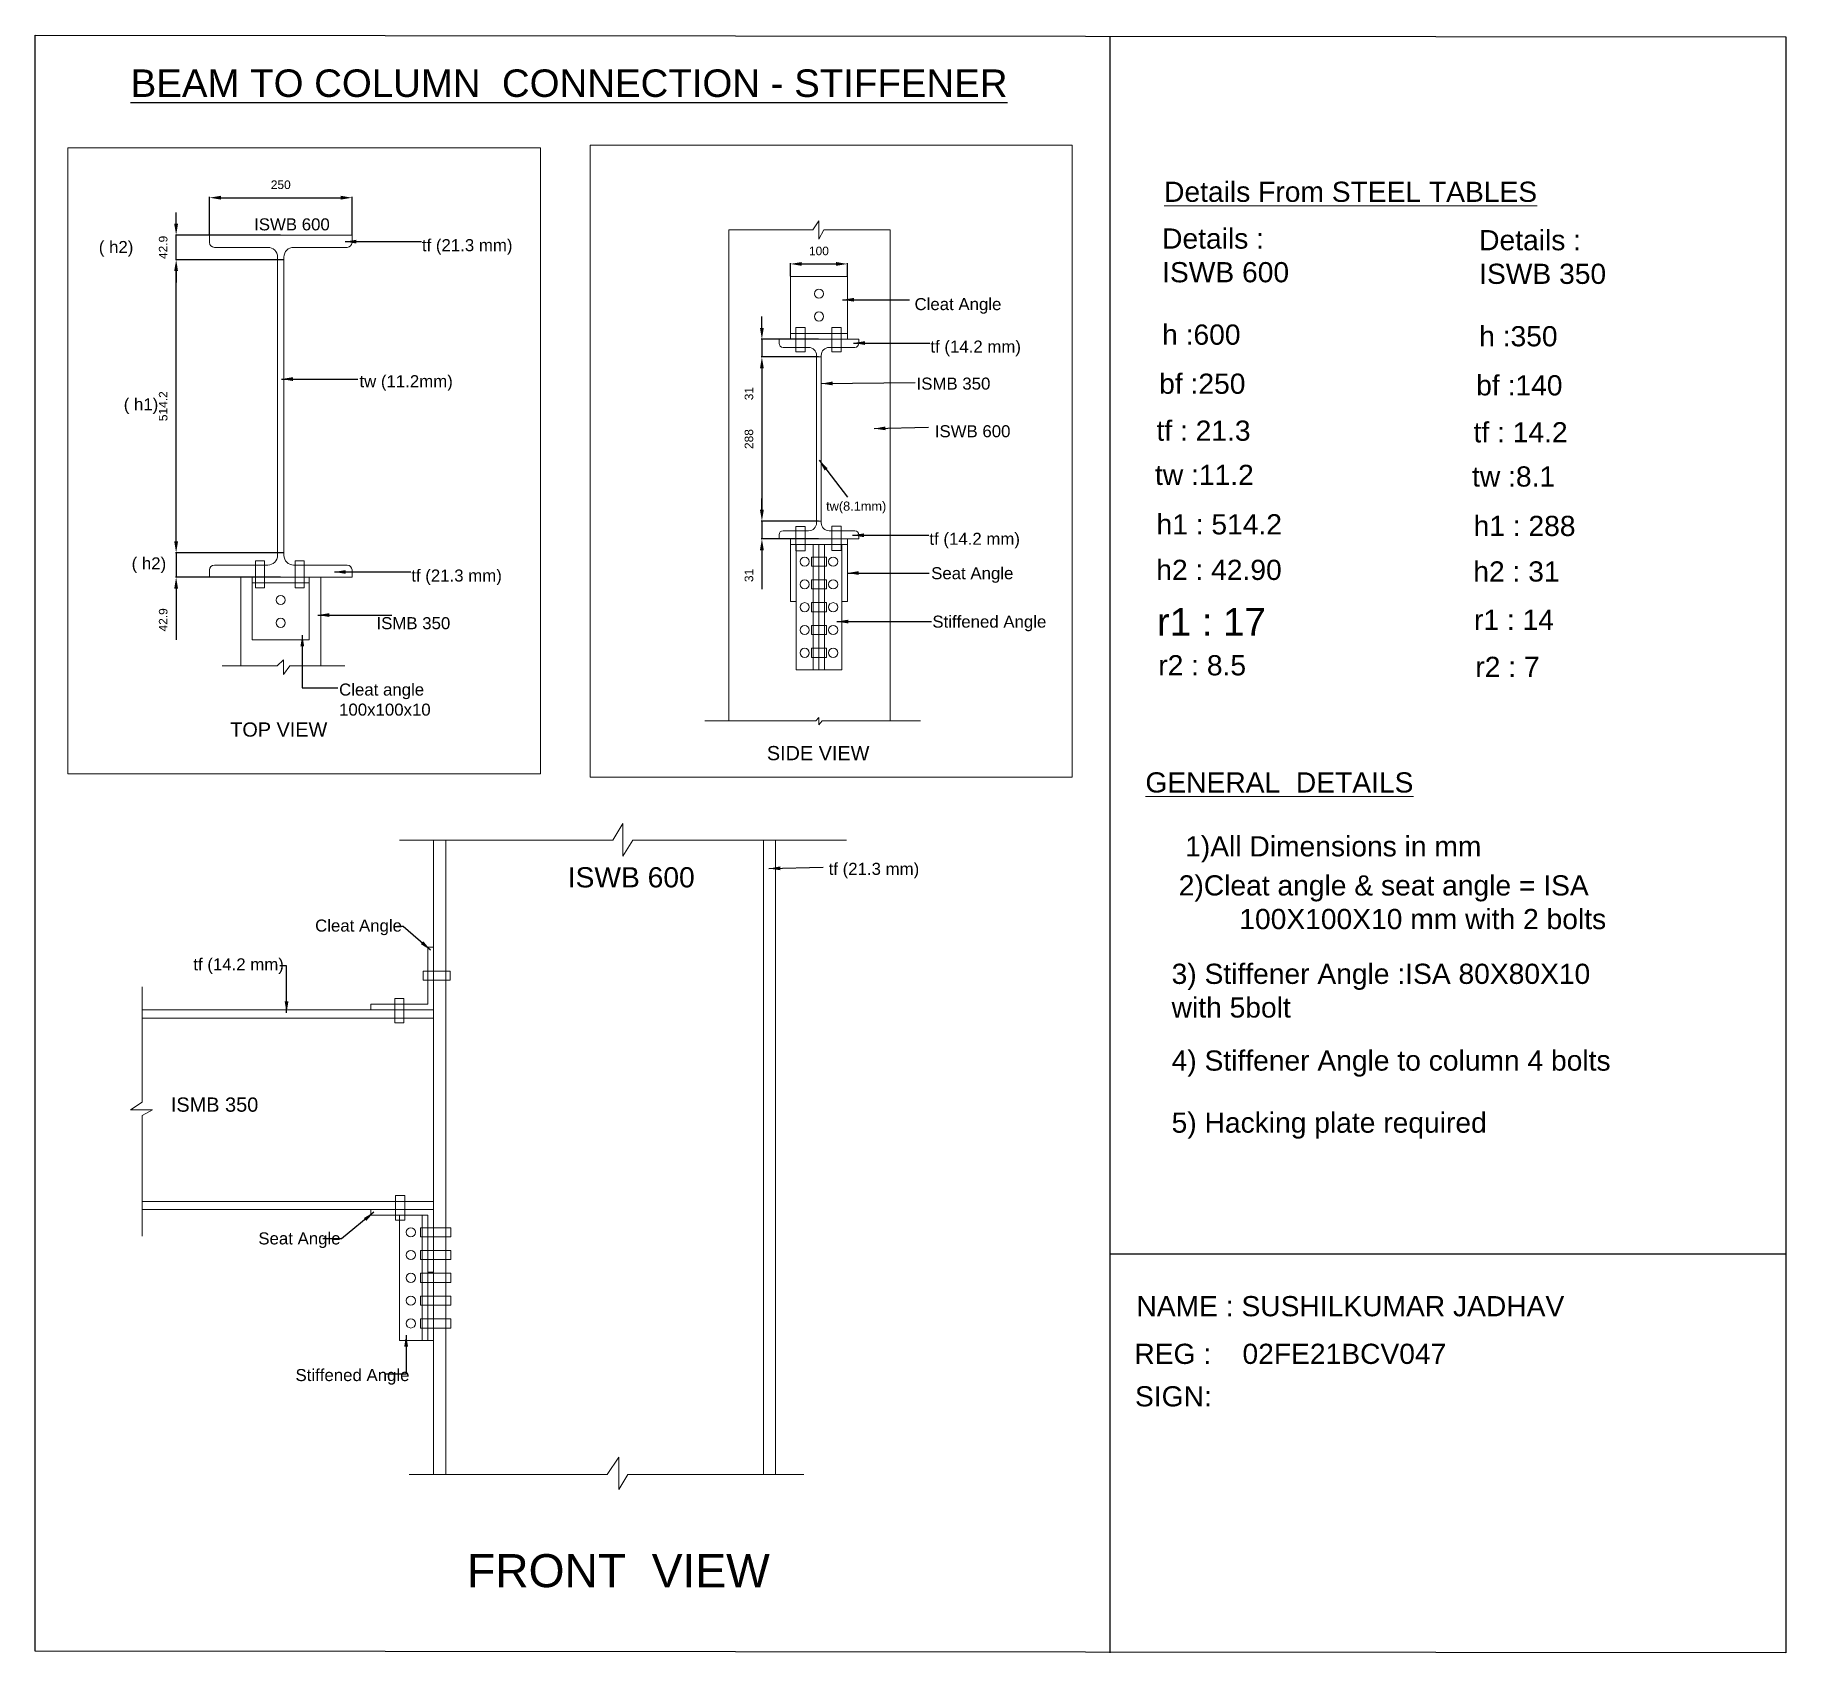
# Model space of a CAD drawing. Header units: millimetres. Extents: x 2498 to 5569, y 1093 to 3932.
import ezdxf

# ---------------------------------------------------------------- set-up
doc = ezdxf.new("R2010")
doc.units = ezdxf.units.MM
doc.styles.add('Annotative', font='arial.ttf')
doc.styles.get("Standard").update_dxf_attribs({"font": 'arial.ttf'})
doc.dimstyles.new('ISO-25', dxfattribs={"dimtxt": 2.5, "dimasz": 2.5, "dimexe": 1.25, "dimexo": 0.625, "dimtad": 1, "dimtxsty": 'Standard', "dimcen": 2.5, "dimadec": 0, "dimazin": 0, "dimtfac": 1, "dimtmove": 0, "dimatfit": 3, "dimfxl": 1, "dimarcsym": 0})

# ---------------------------------------------------------------- blocks, each defined once
blk = doc.blocks.new('*D9')
at = {"color": 0, "lineweight": -2, "transparency": 16777216}
for p, q in [((2933.8, 3537.6), (2744, 3537.6)), ((2745.3, 3043.4), (2745.3, 3517.6)), ((2933.8, 3023.4), (2744, 3023.4))]:
    blk.add_line(p, q, dxfattribs=at)
at = {"color": 0, "transparency": 16777216}
for points in [[(2741.9, 3517.6), (2748.6, 3517.6), (2745.3, 3537.6)], [(2741.9, 3043.4), (2748.6, 3043.4), (2745.3, 3023.4)]]:
    blk.add_solid(points, dxfattribs=at)
at = {"layer": 'Defpoints', "color": 0, "transparency": 16777216}
for p in [(2745.3, 3537.6), (2934.4, 3537.6), (2934.4, 3023.4)]:
    blk.add_point(p, dxfattribs=at)
at = {"color": 0, "lineweight": 0, "transparency": 16777216, "insert": (2722.6, 3280.5), "char_height": 15, "attachment_point": 5, "rotation": 90}
blk.add_mtext('514.2', dxfattribs=at)
blk = doc.blocks.new('*D10')
at = {"color": 0, "lineweight": -2, "transparency": 16777216}
for p, q in [((2745.3, 3043.4), (2745.3, 3063.4)), ((2928.2, 3023.4), (2744, 3023.4)), ((2745.3, 3023.4), (2745.3, 2980.5)), ((2928.2, 2980.5), (2744, 2980.5)), ((2745.3, 2960.5), (2745.3, 2870.9))]:
    blk.add_line(p, q, dxfattribs=at)
at = {"color": 0, "transparency": 16777216}
for points in [[(2741.9, 3043.4), (2748.6, 3043.4), (2745.3, 3023.4)], [(2741.9, 2960.5), (2748.6, 2960.5), (2745.3, 2980.5)]]:
    blk.add_solid(points, dxfattribs=at)
at = {"layer": 'Defpoints', "color": 0, "transparency": 16777216}
for p in [(2928.8, 3023.4), (2745.3, 2980.5), (2928.8, 2980.5)]:
    blk.add_point(p, dxfattribs=at)
at = {"color": 0, "lineweight": 0, "transparency": 16777216, "insert": (2722.6, 2905.7), "char_height": 15, "attachment_point": 5, "rotation": 90}
blk.add_mtext('42.9', dxfattribs=at)
blk = doc.blocks.new('*D11')
at = {"color": 0, "lineweight": -2, "transparency": 16777216}
for p, q in [((2745.3, 3600.5), (2745.3, 3620.5)), ((2928.2, 3580.5), (2744, 3580.5)), ((2745.3, 3537.6), (2745.3, 3580.5)), ((2928.2, 3537.6), (2744, 3537.6)), ((2745.3, 3517.6), (2745.3, 3497.6))]:
    blk.add_line(p, q, dxfattribs=at)
at = {"color": 0, "transparency": 16777216}
for points in [[(2741.9, 3600.5), (2748.6, 3600.5), (2745.3, 3580.5)], [(2741.9, 3517.6), (2748.6, 3517.6), (2745.3, 3537.6)]]:
    blk.add_solid(points, dxfattribs=at)
at = {"layer": 'Defpoints', "color": 0, "transparency": 16777216}
for p in [(2745.3, 3580.5), (2928.8, 3580.5), (2928.8, 3537.6)]:
    blk.add_point(p, dxfattribs=at)
at = {"color": 0, "lineweight": 0, "transparency": 16777216, "insert": (2722.6, 3559.1), "char_height": 15, "attachment_point": 5, "rotation": 90}
blk.add_mtext('42.9', dxfattribs=at)
blk = doc.blocks.new('*D12')
at = {"color": 0, "lineweight": -2, "transparency": 16777216}
for p, q in [((2803.8, 3581.2), (2803.8, 3647.6)), ((2823.8, 3646.3), (3033.8, 3646.3)), ((3053.8, 3581.2), (3053.8, 3647.6))]:
    blk.add_line(p, q, dxfattribs=at)
at = {"color": 0, "transparency": 16777216}
for points in [[(2823.8, 3649.7), (2823.8, 3643), (2803.8, 3646.3)], [(3033.8, 3649.7), (3033.8, 3643), (3053.8, 3646.3)]]:
    blk.add_solid(points, dxfattribs=at)
at = {"layer": 'Defpoints', "color": 0, "transparency": 16777216}
for p in [(3053.8, 3646.3), (2803.8, 3580.5), (3053.8, 3580.5)]:
    blk.add_point(p, dxfattribs=at)
at = {"color": 0, "lineweight": 0, "transparency": 16777216, "insert": (2928.8, 3669), "char_height": 15, "attachment_point": 5}
blk.add_mtext('250', dxfattribs=at)
blk = doc.blocks.new('*D16')
at = {"color": 0, "lineweight": -2, "transparency": 16777216}
for p, q in [((3822.8, 3508.5), (3822.8, 3531.4)), ((3842.8, 3530.1), (3902.8, 3530.1)), ((3922.8, 3508.5), (3922.8, 3531.4))]:
    blk.add_line(p, q, dxfattribs=at)
at = {"color": 0, "transparency": 16777216}
for points in [[(3842.8, 3533.5), (3842.8, 3526.8), (3822.8, 3530.1)], [(3902.8, 3533.5), (3902.8, 3526.8), (3922.8, 3530.1)]]:
    blk.add_solid(points, dxfattribs=at)
at = {"layer": 'Defpoints', "color": 0, "transparency": 16777216}
for p in [(3822.8, 3507.9), (3922.8, 3530.1), (3922.8, 3507.9)]:
    blk.add_point(p, dxfattribs=at)
at = {"color": 0, "lineweight": 0, "transparency": 16777216, "insert": (3872.8, 3552.8), "char_height": 15, "attachment_point": 5}
blk.add_mtext('100', dxfattribs=at)
blk = doc.blocks.new('*D13')
at = {"color": 0, "lineweight": -2, "transparency": 16777216}
for p, q in [((3772.8, 3417.9), (3772.8, 3437.9)), ((3872.2, 3397.9), (3771.5, 3397.9)), ((3772.8, 3397.9), (3772.8, 3366.9)), ((3872.2, 3366.9), (3771.5, 3366.9)), ((3772.8, 3346.9), (3772.8, 3278.3))]:
    blk.add_line(p, q, dxfattribs=at)
at = {"color": 0, "transparency": 16777216}
for points in [[(3769.4, 3417.9), (3776.1, 3417.9), (3772.8, 3397.9)], [(3769.4, 3346.9), (3776.1, 3346.9), (3772.8, 3366.9)]]:
    blk.add_solid(points, dxfattribs=at)
at = {"layer": 'Defpoints', "color": 0, "transparency": 16777216}
for p in [(3872.8, 3397.9), (3772.8, 3366.9), (3872.8, 3366.9)]:
    blk.add_point(p, dxfattribs=at)
at = {"color": 0, "lineweight": 0, "transparency": 16777216, "insert": (3750.1, 3302.6), "char_height": 15, "attachment_point": 5, "rotation": 90}
blk.add_mtext('31', dxfattribs=at)
blk = doc.blocks.new('*D14')
at = {"color": 0, "lineweight": -2, "transparency": 16777216}
for p, q in [((3872.2, 3366.9), (3771.5, 3366.9)), ((3772.8, 3346.9), (3772.8, 3098.9)), ((3872.2, 3078.9), (3771.5, 3078.9))]:
    blk.add_line(p, q, dxfattribs=at)
at = {"color": 0, "transparency": 16777216}
for points in [[(3769.4, 3346.9), (3776.1, 3346.9), (3772.8, 3366.9)], [(3769.4, 3098.9), (3776.1, 3098.9), (3772.8, 3078.9)]]:
    blk.add_solid(points, dxfattribs=at)
at = {"layer": 'Defpoints', "color": 0, "transparency": 16777216}
for p in [(3872.8, 3366.9), (3772.8, 3078.9), (3872.8, 3078.9)]:
    blk.add_point(p, dxfattribs=at)
at = {"color": 0, "lineweight": 0, "transparency": 16777216, "insert": (3750.1, 3222.9), "char_height": 15, "attachment_point": 5, "rotation": 90}
blk.add_mtext('288', dxfattribs=at)
blk = doc.blocks.new('*D15')
at = {"color": 0, "lineweight": -2, "transparency": 16777216}
for p, q in [((3772.8, 3098.9), (3772.8, 3118.9)), ((3872.2, 3078.9), (3771.5, 3078.9)), ((3772.8, 3078.9), (3772.8, 3047.9)), ((3872.2, 3047.9), (3771.5, 3047.9)), ((3772.8, 3027.9), (3772.8, 2959.3))]:
    blk.add_line(p, q, dxfattribs=at)
at = {"color": 0, "transparency": 16777216}
for points in [[(3769.4, 3098.9), (3776.1, 3098.9), (3772.8, 3078.9)], [(3769.4, 3027.9), (3776.1, 3027.9), (3772.8, 3047.9)]]:
    blk.add_solid(points, dxfattribs=at)
at = {"layer": 'Defpoints', "color": 0, "transparency": 16777216}
for p in [(3872.8, 3078.9), (3772.8, 3047.9), (3872.8, 3047.9)]:
    blk.add_point(p, dxfattribs=at)
at = {"color": 0, "lineweight": 0, "transparency": 16777216, "insert": (3750.1, 2983.6), "char_height": 15, "attachment_point": 5, "rotation": 90}
blk.add_mtext('31', dxfattribs=at)

msp = doc.modelspace()

# ---------------------------------------------------------------- linework, layer by layer
for p, q in [((4382.841, 3929.917), (4382.908, 1093.2)), ((4382.891, 1793.304), (5569.159, 1793.304))]:
    msp.add_line(p, q)
at = {"lineweight": 0}
for p, q in [((3872.812, 3605.488), (3862.244, 3590.187)), ((3872.812, 3590.187), (3872.812, 3605.488)), ((3872.812, 3605.488), (3872.812, 3573.5)), ((2803.797, 3580.545), (3053.797, 3580.545)), ((2803.797, 3580.545), (2803.797, 3567.745)), ((3053.797, 3580.545), (3053.797, 3567.745)), ((3714.765, 3590.187), (3862.244, 3590.187)), ((3714.765, 3590.187), (3714.765, 2832.171)), ((3872.812, 3573.5), (3881.187, 3590.187)), ((3881.187, 3590.187), (3997.812, 3590.187)), ((3997.812, 3590.187), (3997.812, 2848.614)), ((2906.197, 3559.245), (2812.297, 3559.245)), ((2923.197, 3542.245), (2923.197, 3018.845)), ((2923.197, 3537.645), (2934.397, 3537.645)), ((2934.397, 3542.245), (2934.397, 3018.845)), ((2951.397, 3559.245), (3045.297, 3559.245)), ((3922.812, 3507.871), (3822.812, 3507.871)), ((3822.812, 3507.871), (3822.812, 3479.187)), ((3922.812, 3407.871), (3922.812, 3507.871)), ((3822.812, 3397.871), (3822.812, 3479.187)), ((3922.812, 3397.871), (3922.812, 3479.187)), ((3832.485, 3376.153), (3832.485, 3418.855)), ((3832.485, 3418.855), (3848.485, 3418.855)), ((3848.485, 3418.855), (3848.485, 3376.153)), ((3895.599, 3375.873), (3895.599, 3418.575)), ((3895.599, 3418.575), (3911.599, 3418.575)), ((3911.599, 3418.575), (3911.599, 3375.873)), ((3802.812, 3397.871), (3942.812, 3397.871)), ((3802.812, 3397.871), (3942.812, 3397.871)), ((3802.812, 3397.871), (3802.812, 3390.671)), ((3809.812, 3383.671), (3854.762, 3383.671)), ((3822.812, 3407.871), (3922.812, 3407.871)), ((3890.862, 3383.671), (3935.812, 3383.671)), ((3942.812, 3397.871), (3942.812, 3390.671)), ((3848.485, 3376.153), (3832.485, 3376.153)), ((3868.762, 3369.671), (3868.762, 3076.071)), ((3868.762, 3366.871), (3876.862, 3366.871)), ((3876.862, 3369.671), (3876.862, 3076.071)), ((3911.599, 3375.873), (3895.599, 3375.873)), ((3868.762, 3078.871), (3876.862, 3078.871)), ((3868.762, 3078.871), (3876.862, 3078.871)), ((3802.812, 3047.871), (3802.812, 3055.071)), ((3802.812, 3047.871), (3802.812, 3055.071)), ((3802.812, 3047.871), (3942.812, 3047.871)), ((3802.812, 3047.871), (3942.812, 3047.871)), ((3802.812, 3047.871), (3942.812, 3047.871)), ((3809.812, 3062.071), (3854.762, 3062.071)), ((3809.812, 3062.071), (3854.762, 3062.071)), ((3822.812, 3047.871), (3822.812, 2966.554)), ((3832.485, 3069.588), (3832.485, 3026.886)), ((3848.485, 3069.588), (3832.485, 3069.588)), ((3848.485, 3026.886), (3848.485, 3069.588)), ((3872.812, 3047.871), (3942.812, 3047.871)), ((3890.862, 3062.071), (3935.812, 3062.071)), ((3890.862, 3062.071), (3935.812, 3062.071)), ((3895.599, 3069.868), (3895.599, 3027.166)), ((3911.599, 3069.868), (3895.599, 3069.868)), ((3911.599, 3027.166), (3911.599, 3069.868)), ((3922.812, 3047.871), (3922.812, 2966.554)), ((3942.812, 3055.071), (3942.812, 3047.871)), ((3942.812, 3047.871), (3942.812, 3055.071)), ((2934.397, 3023.445), (2923.197, 3023.445)), ((3822.812, 3037.871), (3922.812, 3037.871)), ((3862.812, 3037.871), (3822.812, 3037.871)), ((3822.812, 3037.871), (3822.812, 2937.871)), ((3832.485, 3026.886), (3848.485, 3026.886)), ((3832.812, 3037.871), (3862.812, 3037.871)), ((3832.812, 3037.871), (3832.812, 2937.871)), ((3832.812, 3037.871), (3872.812, 3037.871)), ((3862.812, 3015.871), (3859.79, 3015.871)), ((3859.79, 3015.871), (3859.79, 2999.871)), ((3862.812, 3037.871), (3862.812, 2937.871)), ((3862.812, 3015.871), (3882.812, 3015.871)), ((3872.812, 3037.871), (3872.812, 2817.871)), ((3882.812, 3037.871), (3912.812, 3037.871)), ((3882.812, 3037.871), (3882.812, 2817.871)), ((3885.833, 3015.871), (3882.812, 3015.871)), ((3885.833, 3015.871), (3885.833, 2999.871)), ((3895.599, 3027.166), (3911.599, 3027.166)), ((3912.812, 3037.871), (3912.812, 2817.871)), ((3922.812, 3037.871), (3922.812, 2937.871)), ((3922.812, 3037.871), (3922.812, 2937.871)), ((2803.797, 2980.545), (2803.797, 2993.345)), ((2803.797, 2980.545), (3053.797, 2980.545)), ((2812.297, 3001.845), (2906.197, 3001.845)), ((2858.797, 2980.545), (2858.797, 2825.184)), ((2878.797, 2980.545), (2878.797, 2870.545)), ((2884.205, 2962.094), (2884.205, 3009.523)), ((2884.205, 3009.523), (2900.205, 3009.523)), ((2900.205, 3009.523), (2900.205, 2962.094)), ((2951.397, 3001.845), (3045.297, 3001.845)), ((2953.977, 2962.094), (2953.977, 3009.523)), ((2953.977, 3009.523), (2969.977, 3009.523)), ((2969.977, 3009.523), (2969.977, 2962.094)), ((2978.797, 2980.545), (2978.797, 2870.545)), ((2998.797, 2980.545), (2998.797, 2825.184)), ((3053.797, 2980.545), (3053.797, 2993.345)), ((3859.79, 2999.871), (3862.812, 2999.871)), ((3862.812, 2999.871), (3882.812, 2999.871)), ((3885.833, 2999.871), (3882.812, 2999.871)), ((2878.797, 2970.545), (2968.797, 2970.545)), ((2900.205, 2962.094), (2884.205, 2962.094)), ((2928.797, 2970.545), (2978.797, 2970.545)), ((2969.977, 2962.094), (2953.977, 2962.094)), ((3822.812, 2937.871), (3822.812, 2966.554)), ((3862.812, 2975.871), (3859.79, 2975.871)), ((3859.79, 2975.871), (3859.79, 2959.871)), ((3859.79, 2959.871), (3862.812, 2959.871)), ((3862.812, 2975.871), (3882.812, 2975.871)), ((3862.812, 2959.871), (3882.812, 2959.871)), ((3885.833, 2975.871), (3882.812, 2975.871)), ((3885.833, 2959.871), (3882.812, 2959.871)), ((3885.833, 2975.871), (3885.833, 2959.871)), ((3832.812, 2937.871), (3822.812, 2937.871)), ((3822.812, 2937.871), (3832.812, 2937.871)), ((3832.812, 2937.871), (3832.812, 2817.871)), ((3862.812, 2935.871), (3859.79, 2935.871)), ((3859.79, 2935.871), (3859.79, 2919.871)), ((3859.79, 2919.871), (3862.812, 2919.871)), ((3862.812, 2937.871), (3862.812, 2817.871)), ((3862.812, 2935.871), (3882.812, 2935.871)), ((3862.812, 2919.871), (3882.812, 2919.871)), ((3885.833, 2935.871), (3882.812, 2935.871)), ((3885.833, 2919.871), (3882.812, 2919.871)), ((3885.833, 2935.871), (3885.833, 2919.871)), ((3922.812, 2937.871), (3912.812, 2937.871)), ((3912.812, 2937.871), (3917.812, 2937.871)), ((3862.812, 2895.871), (3859.79, 2895.871)), ((3859.79, 2895.871), (3859.79, 2879.871)), ((3862.812, 2895.871), (3882.812, 2895.871)), ((3885.833, 2895.871), (3882.812, 2895.871)), ((3885.833, 2895.871), (3885.833, 2879.871)), ((2878.797, 2870.545), (2978.797, 2870.545)), ((3859.79, 2879.871), (3862.812, 2879.871)), ((3862.812, 2879.871), (3882.812, 2879.871)), ((3885.833, 2879.871), (3882.812, 2879.871)), ((2933.563, 2835.839), (2922.478, 2825.184)), ((2933.563, 2825.184), (2933.563, 2835.839)), ((2933.563, 2835.839), (2933.563, 2810.092)), ((3714.765, 2832.171), (3714.765, 2728.578)), ((3862.812, 2855.871), (3859.79, 2855.871)), ((3859.79, 2855.871), (3859.79, 2839.871)), ((3859.79, 2839.871), (3862.812, 2839.871)), ((3862.812, 2855.871), (3882.812, 2855.871)), ((3862.812, 2839.871), (3882.812, 2839.871)), ((3885.833, 2855.871), (3882.812, 2855.871)), ((3885.833, 2839.871), (3882.812, 2839.871)), ((3885.833, 2855.871), (3885.833, 2839.871)), ((3997.812, 2848.614), (3997.812, 2728.578)), ((2825.797, 2825.184), (2922.478, 2825.184)), ((2933.563, 2810.092), (2944.746, 2825.184)), ((2944.746, 2825.184), (3041.328, 2825.184)), ((3912.812, 2817.871), (3832.812, 2817.871)), ((3872.812, 2734.528), (3867.633, 2728.578)), ((3872.812, 2728.578), (3872.812, 2734.528)), ((3872.812, 2734.528), (3872.812, 2721.323)), ((3747.812, 2728.578), (3672.477, 2728.578)), ((3867.633, 2728.578), (3747.812, 2728.578)), ((3872.812, 2721.323), (3878.376, 2728.578)), ((3997.812, 2728.578), (3878.376, 2728.578)), ((3997.812, 2728.578), (4051.189, 2728.578)), ((3136.845, 2519.228), (3511.406, 2519.228)), ((3196.917, 2519.228), (3196.917, 1713.899)), ((3218.217, 2519.228), (3218.217, 1713.899)), ((3528.926, 2548.678), (3511.406, 2519.228)), ((3528.926, 2519.228), (3528.926, 2548.678)), ((3528.926, 2548.678), (3528.926, 2491.199)), ((3528.926, 2491.199), (3546.374, 2519.228)), ((3546.374, 2519.228), (3921.006, 2519.228)), ((3775.617, 2519.228), (3775.617, 1713.899)), ((3796.917, 2519.228), (3796.917, 1713.899)), ((3186.917, 2231.345), (3186.917, 2331.345)), ((3186.917, 2331.345), (3196.917, 2331.345)), ((3178.48, 2289.345), (3226.147, 2289.345)), ((3178.48, 2273.345), (3178.48, 2289.345)), ((3226.147, 2273.345), (3178.48, 2273.345)), ((3219.339, 2289.345), (3186.917, 2289.345)), ((3219.339, 2273.345), (3186.917, 2273.345)), ((3226.147, 2289.345), (3226.147, 2273.345)), ((2685.681, 2262.026), (2685.681, 2059.704)), ((3196.917, 2221.345), (2685.681, 2221.345)), ((3086.917, 2221.345), (3086.917, 2231.345)), ((3086.917, 2231.345), (3186.917, 2231.345)), ((3196.917, 2221.345), (3086.917, 2221.345)), ((3128.917, 2198.922), (3128.917, 2241.624)), ((3128.917, 2241.624), (3144.917, 2241.624)), ((3128.917, 2231.345), (3128.917, 2198.922)), ((3144.917, 2241.624), (3144.917, 2198.922)), ((3144.917, 2231.345), (3144.917, 2198.922)), ((3196.917, 2207.145), (2685.681, 2207.145)), ((3144.917, 2198.922), (3128.917, 2198.922)), ((2665.449, 2046.345), (2685.681, 2059.704)), ((2703.832, 2046.345), (2665.449, 2046.345)), ((2685.681, 2046.345), (2703.832, 2046.345)), ((2703.832, 2046.345), (2685.681, 2036.098)), ((2685.681, 2036.098), (2685.681, 1824.479)), ((3196.917, 1885.545), (2685.681, 1885.545)), ((3130.188, 1852.823), (3130.188, 1895.525)), ((3130.188, 1895.525), (3146.188, 1895.525)), ((3130.188, 1885.245), (3130.188, 1852.823)), ((3146.188, 1895.525), (3146.188, 1852.823)), ((3146.188, 1885.245), (3146.188, 1852.823)), ((3196.917, 1871.345), (2685.681, 1871.345)), ((3086.917, 1861.345), (3086.917, 1871.345)), ((3186.917, 1861.345), (3086.917, 1861.345)), ((3146.188, 1852.823), (3130.188, 1852.823)), ((3136.917, 1861.345), (3136.917, 1641.345)), ((3176.917, 1861.345), (3176.917, 1641.345)), ((3176.917, 1861.345), (3176.917, 1761.345)), ((3186.917, 1761.345), (3186.917, 1861.345)), ((3186.917, 1861.345), (3186.917, 1641.345)), ((3186.917, 1861.345), (3186.917, 1641.345)), ((3196.917, 1871.345), (3196.917, 1771.345)), ((3176.917, 1839.345), (3173.896, 1839.345)), ((3173.896, 1839.345), (3173.896, 1823.345)), ((3173.896, 1823.345), (3176.917, 1823.345)), ((3176.917, 1839.345), (3226.953, 1839.345)), ((3226.953, 1823.345), (3176.917, 1823.345)), ((3226.953, 1839.345), (3226.953, 1823.345)), ((3176.917, 1799.345), (3173.896, 1799.345)), ((3173.896, 1799.345), (3173.896, 1783.345)), ((3176.917, 1799.345), (3173.896, 1799.345)), ((3173.896, 1799.345), (3173.896, 1783.345)), ((3173.896, 1783.345), (3176.917, 1783.345)), ((3173.896, 1783.345), (3176.917, 1783.345)), ((3176.917, 1799.345), (3226.953, 1799.345)), ((3226.953, 1783.345), (3176.917, 1783.345)), ((3226.953, 1799.345), (3226.953, 1783.345)), ((3176.917, 1759.345), (3173.896, 1759.345)), ((3173.896, 1759.345), (3173.896, 1743.345)), ((3176.917, 1759.345), (3173.896, 1759.345)), ((3173.896, 1759.345), (3173.896, 1743.345)), ((3176.917, 1761.345), (3176.917, 1641.345)), ((3176.917, 1759.345), (3226.953, 1759.345)), ((3196.917, 1761.345), (3186.917, 1761.345)), ((3196.917, 1771.345), (3196.917, 1761.345)), ((3226.953, 1759.345), (3226.953, 1743.345)), ((3173.896, 1743.345), (3176.917, 1743.345)), ((3173.896, 1743.345), (3176.917, 1743.345)), ((3226.953, 1743.345), (3176.917, 1743.345)), ((3176.917, 1719.345), (3173.896, 1719.345)), ((3173.896, 1719.345), (3173.896, 1703.345)), ((3176.917, 1719.345), (3173.896, 1719.345)), ((3173.896, 1719.345), (3173.896, 1703.345)), ((3173.896, 1703.345), (3176.917, 1703.345)), ((3173.896, 1703.345), (3176.917, 1703.345)), ((3176.917, 1719.345), (3226.953, 1719.345)), ((3226.953, 1703.345), (3176.917, 1703.345)), ((3196.917, 1713.899), (3196.917, 1406.426)), ((3218.217, 1713.899), (3218.217, 1406.426)), ((3226.953, 1719.345), (3226.953, 1703.345)), ((3775.617, 1713.899), (3775.617, 1406.426)), ((3796.917, 1713.899), (3796.917, 1406.426)), ((3176.917, 1679.345), (3173.896, 1679.345)), ((3173.896, 1679.345), (3173.896, 1663.345)), ((3176.917, 1679.345), (3173.896, 1679.345)), ((3173.896, 1679.345), (3173.896, 1663.345)), ((3173.896, 1663.345), (3176.917, 1663.345)), ((3173.896, 1663.345), (3176.917, 1663.345)), ((3176.917, 1679.345), (3226.953, 1679.345)), ((3226.953, 1663.345), (3176.917, 1663.345)), ((3226.953, 1679.345), (3226.953, 1663.345)), ((3136.917, 1641.345), (3196.917, 1641.345)), ((3136.917, 1641.345), (3176.917, 1641.345)), ((3186.917, 1641.345), (3196.917, 1641.345)), ((3521.904, 1436.714), (3501.137, 1406.426)), ((3521.904, 1406.426), (3521.904, 1436.714)), ((3521.904, 1436.714), (3521.904, 1379.91)), ((3153.749, 1406.426), (3501.137, 1406.426)), ((3521.904, 1379.91), (3537.522, 1406.426)), ((3537.522, 1406.426), (3846.424, 1406.426))]:
    msp.add_line(p, q, dxfattribs=at)
msp.add_lwpolyline([(2497.731, 3931.749), (5569.159, 3928.764), (5569.159, 1093.2), (2497.731, 1096.185)], close=True)
for points in [[(2555.291, 3734.06), (3384.467, 3734.06), (3384.467, 2635.395), (2555.291, 2635.395)], [(3471.74, 3738.287), (4316.858, 3738.287), (4316.858, 2629.514), (3471.74, 2629.514)]]:
    msp.add_lwpolyline(points, close=True, dxfattribs=at)
for centre in [(3872.812, 3477.871), (3872.812, 3437.871), (3847.812, 3007.871), (3897.812, 3007.871), (3847.812, 2967.871), (3897.812, 2967.871), (2928.797, 2940.545), (3847.812, 2927.871), (3897.812, 2927.871), (2928.797, 2900.545), (3847.812, 2887.871), (3897.812, 2887.871), (3847.812, 2847.871), (3897.812, 2847.871), (3156.917, 1831.345), (3156.917, 1791.345), (3156.917, 1751.345), (3156.917, 1711.345), (3156.917, 1671.345)]:
    msp.add_circle(centre, 8, dxfattribs=at)
for centre, radius, start, end in [((2812.297, 3567.745), 8.5, 180, 270), ((3045.297, 3567.745), 8.5, 270, 0), ((2906.197, 3542.245), 17, 0, 90), ((2951.397, 3542.245), 17, 90, 180), ((3809.812, 3390.671), 7, 180, 270), ((3854.762, 3369.671), 14, 0, 90), ((3890.862, 3369.671), 14, 90, 180), ((3935.812, 3390.671), 7, 270, 0), ((3854.762, 3076.071), 14, 270, 0), ((3854.762, 3076.071), 14, 270, 0), ((3890.862, 3076.071), 14, 180, 270), ((3890.862, 3076.071), 14, 180, 270), ((3809.812, 3055.071), 7, 90, 180), ((3809.812, 3055.071), 7, 90, 180), ((3935.812, 3055.071), 7, 0, 90), ((3935.812, 3055.071), 7, 0, 90), ((2906.197, 3018.845), 17, 270, 0), ((2951.397, 3018.845), 17, 180, 270), ((2812.297, 2993.345), 8.5, 90, 180), ((3045.297, 2993.345), 8.5, 0, 90)]:
    msp.add_arc(centre, radius, start, end, dxfattribs=at)

# ---------------------------------------------------------------- texts
at = {"attachment_point": 1, "style": 'Annotative'}
for s, width, gutter_width, insert, char_height in [('\\pxt7;{\\LBEAM TO COLUMN  CONNECTION - STIFFENER}', 3305.3457, 1, (2665.508, 3871.35), 48.22501), ('r1 : 17', 2298.17258, 18.773, (4465.772, 2926.42), 48.225), ('FRONT  VIEW', 2763.77735, 22.576, (3255.533, 1266.663), 57.99529)]:
    msp.add_mtext_dynamic_manual_height_columns(s, width=width, gutter_width=gutter_width, heights=[0], dxfattribs=dict(at, insert=insert, char_height=char_height))
at = {"lineweight": 0, "attachment_point": 1, "style": 'Annotative'}
for s, width, gutter_width, heights, insert, char_height in [('{\\LDetails From STEEL TABLES \\fArial|b1|i0|c0|p34; }', 1054.2471, 8.612, [0], (4478.264, 3674.424), 35.41671), ('\\pxt4;ISWB 600', 762.2329, 6.226, [0], (2882.072, 3610.127), 21.10232), ('Details :\\PISWB 600', 2298.17258, 18.773, [0], (4474.821, 3592.388), 35.4167), ('( h2) ', 762.2329, 6.226, [0], (2609.614, 3570.376), 21.1023), ('tf (21.3 mm)', 762.2329, 6.226, [0], (3176.373, 3573.612), 21.10232), ('Details :\\PISWB 350', 2298.17258, 18.773, [0], (5030.969, 3589.57), 35.4167), ('Cleat Angle', 821.97278, 6.714, [22.613], (4040.528, 3470.222), 21.10232), ('h :600', 2298.17258, 18.773, [0], (4474.821, 3423.831), 35.4167), ('h :350', 2298.17258, 18.773, [0], (5030.969, 3421.013), 35.4167), ('tf (14.2 mm)', 762.2329, 6.226, [0], (4068.326, 3395.714), 21.10232), ('tw (11.2mm)', 762.2329, 6.226, [0], (3066.813, 3334.961), 21.10232), ('\\pxt4;ISMB 350', 762.2329, 6.226, [0], (4044.115, 3330.73), 21.10232), ('bf :250', 2298.17258, 18.773, [0], (4469.698, 3337.719), 35.4167), ('bf :140', 2298.17258, 18.773, [0], (5025.846, 3334.901), 35.4167), ('( h1) ', 762.2329, 6.226, [0], (2653.33, 3294.496), 21.1023), ('tf : 21.3', 2298.17258, 18.773, [0], (4464.939, 3255.35), 35.4167), ('\\pxt4;ISWB 600', 932.54695, 7.618, [0], (4076.07, 3247.169), 21.10232), ('tf : 14.2', 2298.17258, 18.773, [0], (5021.087, 3252.532), 35.4167), ('tw :11.2', 2298.17258, 18.773, [0], (4462.339, 3177.758), 35.4167), ('tw :8.1', 2298.17258, 18.773, [0], (5018.486, 3174.94), 35.4167), ('tw(8.1mm) ', 762.2329, 6.226, [0], (3885.431, 3113.231), 15.9947), ('h1 : 514.2', 2298.17258, 18.773, [0], (4465.017, 3091.067), 35.4167), ('h1 : 288', 2298.17258, 18.773, [0], (5021.165, 3088.249), 35.4167), ('tf (14.2 mm)', 762.2329, 6.226, [0], (4066.558, 3058.453), 21.10232), ('( h2) ', 762.2329, 6.226, [0], (2667.191, 3015.343), 21.1023), ('h2 : 42.90', 2298.17258, 18.773, [0], (4464.575, 3011.125), 35.4167), ('h2 : 31', 2298.17258, 18.773, [0], (5020.723, 3008.307), 35.4167), ('tf (21.3 mm)', 762.2329, 6.226, [0], (3157.727, 2994.045), 21.10232), ('Seat Angle', 762.2329, 6.226, [0], (4069.704, 2998.109), 21.1023), ('r1 : 14', 2298.17258, 18.773, [0], (5021.919, 2923.602), 35.4167), ('\\pxt4;ISMB 350', 762.2329, 6.226, [0], (3096.719, 2910.429), 21.10232), ('Stiffened Angle', 762.2329, 6.226, [0], (4071.785, 2913.124), 21.10232), ('r2 : 8.5', 2298.17258, 18.773, [0], (4468.086, 2843.764), 35.4167), ('r2 : 7', 2298.17258, 18.773, [0], (5024.234, 2840.946), 35.4167), ('Cleat angle \\P100x100x10', 762.2329, 6.226, [0], (3031.134, 2793.956), 21.10232), ('TOP VIEW', 1187.46318, 9.7, [0], (2840.204, 2725.74), 24.9178), ('SIDE VIEW', 1187.46318, 9.7, [0], (3781.489, 2684.388), 24.9178), ('{\\LGENERAL  DETAILS }', 2298.17258, 18.773, [0], (4445.504, 2638.215), 35.41671), ('\\pxi-3,l4,t4;1)All Dimensions in mm', 768.97415, 6.281, [0], (4479.861, 2526.135), 35.41671), ('\\pxt4;ISWB 600', 1687.79035, 13.787, [0], (3432.212, 2471.756), 35.41671), ('tf (21.3 mm)', 823.22103, 6.724, [0], (3889.848, 2479.441), 21.10232), ('\\pxi-3,l4,t4;2)Cleat angle & seat angle = ISA 100X100X10 mm with 2 bolts ', 973.84505, 6.281, [0], (4468.571, 2457.58), 35.41671), ('Cleat Angle', 762.2329, 6.226, [20.97], (2989.058, 2379.929), 21.10232), ('tf (14.2 mm)', 762.2329, 6.226, [0], (2775.399, 2311.922), 21.10232), ('3) Stiffener Angle :ISA 80X80X10 with 5bolt ', 768.97415, 6.281, [0], (4491.508, 2302.436), 35.41671), ('4) Stiffener Angle to column 4 bolts ', 768.97415, 6.281, [0], (4491.508, 2150.279), 35.41671), ('\\pxt4;ISMB 350', 1192.07897, 9.737, [0], (2735.937, 2067.782), 25.01467), ('5) Hacking plate required  ', 768.97415, 6.281, [0], (4491.508, 2041.351), 35.41671), ('Seat Angle', 762.2329, 6.226, [0], (2889.484, 1831.079), 21.1023), ('NAME : SUSHILKUMAR JADHAV ', 2298.17258, 18.773, [0], (4429.802, 1719.367), 35.41671), ('REG :    02FE21BCV047', 2298.17258, 18.773, [0], (4426.128, 1635.749), 35.41671), ('Stiffened Angle', 762.2329, 6.226, [0], (2954.653, 1591.345), 21.10232), ('SIGN:', 2298.17258, 18.773, [0], (4427.223, 1561.211), 35.4167)]:
    msp.add_mtext_dynamic_manual_height_columns(s, width=width, gutter_width=gutter_width, heights=heights, dxfattribs=dict(at, insert=insert, char_height=char_height))

# ---------------------------------------------------------------- dimensions: what is measured, and where the dimension line sits
at = {"lineweight": 0}
dim = msp.add_linear_dim(base=(3053.797, 3646.339), p1=(2803.797, 3580.545), p2=(3053.797, 3580.545), dimstyle='ISO-25', override={"dimtxt": 15, "dimasz": 20, "dimgap": 15}, dxfattribs=at)
dim.commit()
dim.dimension.update_dxf_attribs({"geometry": '*D12', "text_midpoint": (2928.797, 3668.997)})
for base, p1, p2, picture, middle in [((2745.256, 3580.545), (2928.797, 3537.645), (2928.797, 3580.545), '*D11', (2745.256, 3559.095)), ((2745.256, 3537.645), (2934.397, 3023.445), (2934.397, 3537.645), '*D9', (2745.256, 3280.545))]:
    dim = msp.add_linear_dim(base=base, p1=p1, p2=p2, angle=90, dimstyle='ISO-25', override={"dimtxt": 15, "dimasz": 20, "dimgap": 15, "dimdsep": 46}, dxfattribs=at)
    dim.commit()
    dim.dimension.update_dxf_attribs({"geometry": picture, "text_midpoint": middle, "dimtype": 160})
dim = msp.add_linear_dim(base=(3922.812, 3530.123), p1=(3822.812, 3507.871), p2=(3922.812, 3507.871), dimstyle='ISO-25', override={"dimtxt": 15, "dimasz": 20, "dimgap": 15, "dimdsep": 46}, dxfattribs=at)
dim.commit()
dim.dimension.update_dxf_attribs({"geometry": '*D16', "text_midpoint": (3872.812, 3530.123), "dimtype": 160})
for base, p1, p2, picture, middle in [((3772.751, 3366.871), (3872.812, 3397.871), (3872.812, 3366.871), '*D13', (3750.087, 3302.58)), ((3772.751, 3078.871), (3872.812, 3366.871), (3872.812, 3078.871), '*D14', (3750.092, 3222.871)), ((3772.751, 3047.871), (3872.812, 3078.871), (3872.812, 3047.871), '*D15', (3750.087, 2983.58)), ((2745.256, 2980.545), (2928.797, 3023.445), (2928.797, 2980.545), '*D10', (2722.597, 2905.746))]:
    dim = msp.add_linear_dim(base=base, p1=p1, p2=p2, angle=90, dimstyle='ISO-25', override={"dimtxt": 15, "dimasz": 20, "dimgap": 15, "dimdsep": 46}, dxfattribs=at)
    dim.commit()
    dim.dimension.update_dxf_attribs({"geometry": picture, "text_midpoint": middle})

# ---------------------------------------------------------------- leaders
for points, override in [([(3041.562, 3569.249), (3175.385, 3569.249)], {"dimtxt": 15, "dimasz": 20, "dimgap": 15}), ([(3914.297, 3467.286), (4031.529, 3467.286)], {"dimtxt": 15, "dimasz": 20, "dimgap": 15, "dimdsep": 46}), ([(3933.515, 3391.351), (4067.338, 3391.351)], {"dimtxt": 15, "dimasz": 20, "dimgap": 15, "dimdsep": 46}), ([(2930.13, 3328.117), (3063.953, 3328.117)], {"dimtxt": 15, "dimasz": 20, "dimgap": 15}), ([(3876.862, 3320.211), (4041.853, 3322.237)], {"dimtxt": 15, "dimasz": 20, "dimgap": 15, "dimdsep": 46}), ([(3969.558, 3241.188), (4064.919, 3243.633)], {"dimtxt": 15, "dimasz": 20, "dimgap": 15, "dimdsep": 46}), ([(3873.183, 3185.653), (3923.035, 3120.709)], {"dimtxt": 15, "dimasz": 20, "dimgap": 15, "dimdsep": 46}), ([(3931.747, 3054.09), (4065.569, 3054.09)], {"dimtxt": 15, "dimasz": 20, "dimgap": 15, "dimdsep": 46}), ([(3022.916, 2989.682), (3156.739, 2989.682)], {"dimtxt": 15, "dimasz": 20, "dimgap": 15, "dimdsep": 46}), ([(3922.812, 2987.871), (4066.142, 2987.871)], {"dimtxt": 15, "dimasz": 20, "dimgap": 15, "dimdsep": 46}), ([(2993.921, 2914.14), (3123.817, 2914.14)], {"dimtxt": 15, "dimasz": 20, "dimgap": 15, "dimdsep": 46}), ([(3904.415, 2902.704), (4070.406, 2902.704)], {"dimtxt": 15, "dimasz": 20, "dimgap": 15, "dimdsep": 46}), ([(2966.563, 2879.089), (2966.563, 2786.709), (3029.106, 2786.709)], {"dimtxt": 15, "dimasz": 20, "dimgap": 15, "dimdsep": 46}), ([(3784.921, 2469.311), (3880.282, 2471.756)], {"dimtxt": 15, "dimasz": 20, "dimgap": 15, "dimdsep": 46}), ([(3191.742, 2326.237), (3143.685, 2367.844), (3133.803, 2367.844)], {"dimtxt": 15, "dimasz": 20, "dimgap": 15, "dimdsep": 46}), ([(2938.946, 2216.448), (2938.946, 2298.463), (2927.165, 2298.463)], {"dimtxt": 15, "dimasz": 20, "dimgap": 15, "dimdsep": 46}), ([(3092.168, 1866.436), (3035.191, 1819.868), (3002.45, 1819.868)], {"dimtxt": 15, "dimasz": 20, "dimgap": 15, "dimdsep": 46}), ([(3148.73, 1650.818), (3148.73, 1582.195), (3112.218, 1582.195)], {"dimtxt": 15, "dimasz": 20, "dimgap": 15, "dimdsep": 46})]:
    msp.add_leader(points, dimstyle='ISO-25', override=override, dxfattribs=at)

doc.saveas('drawing.dxf')
